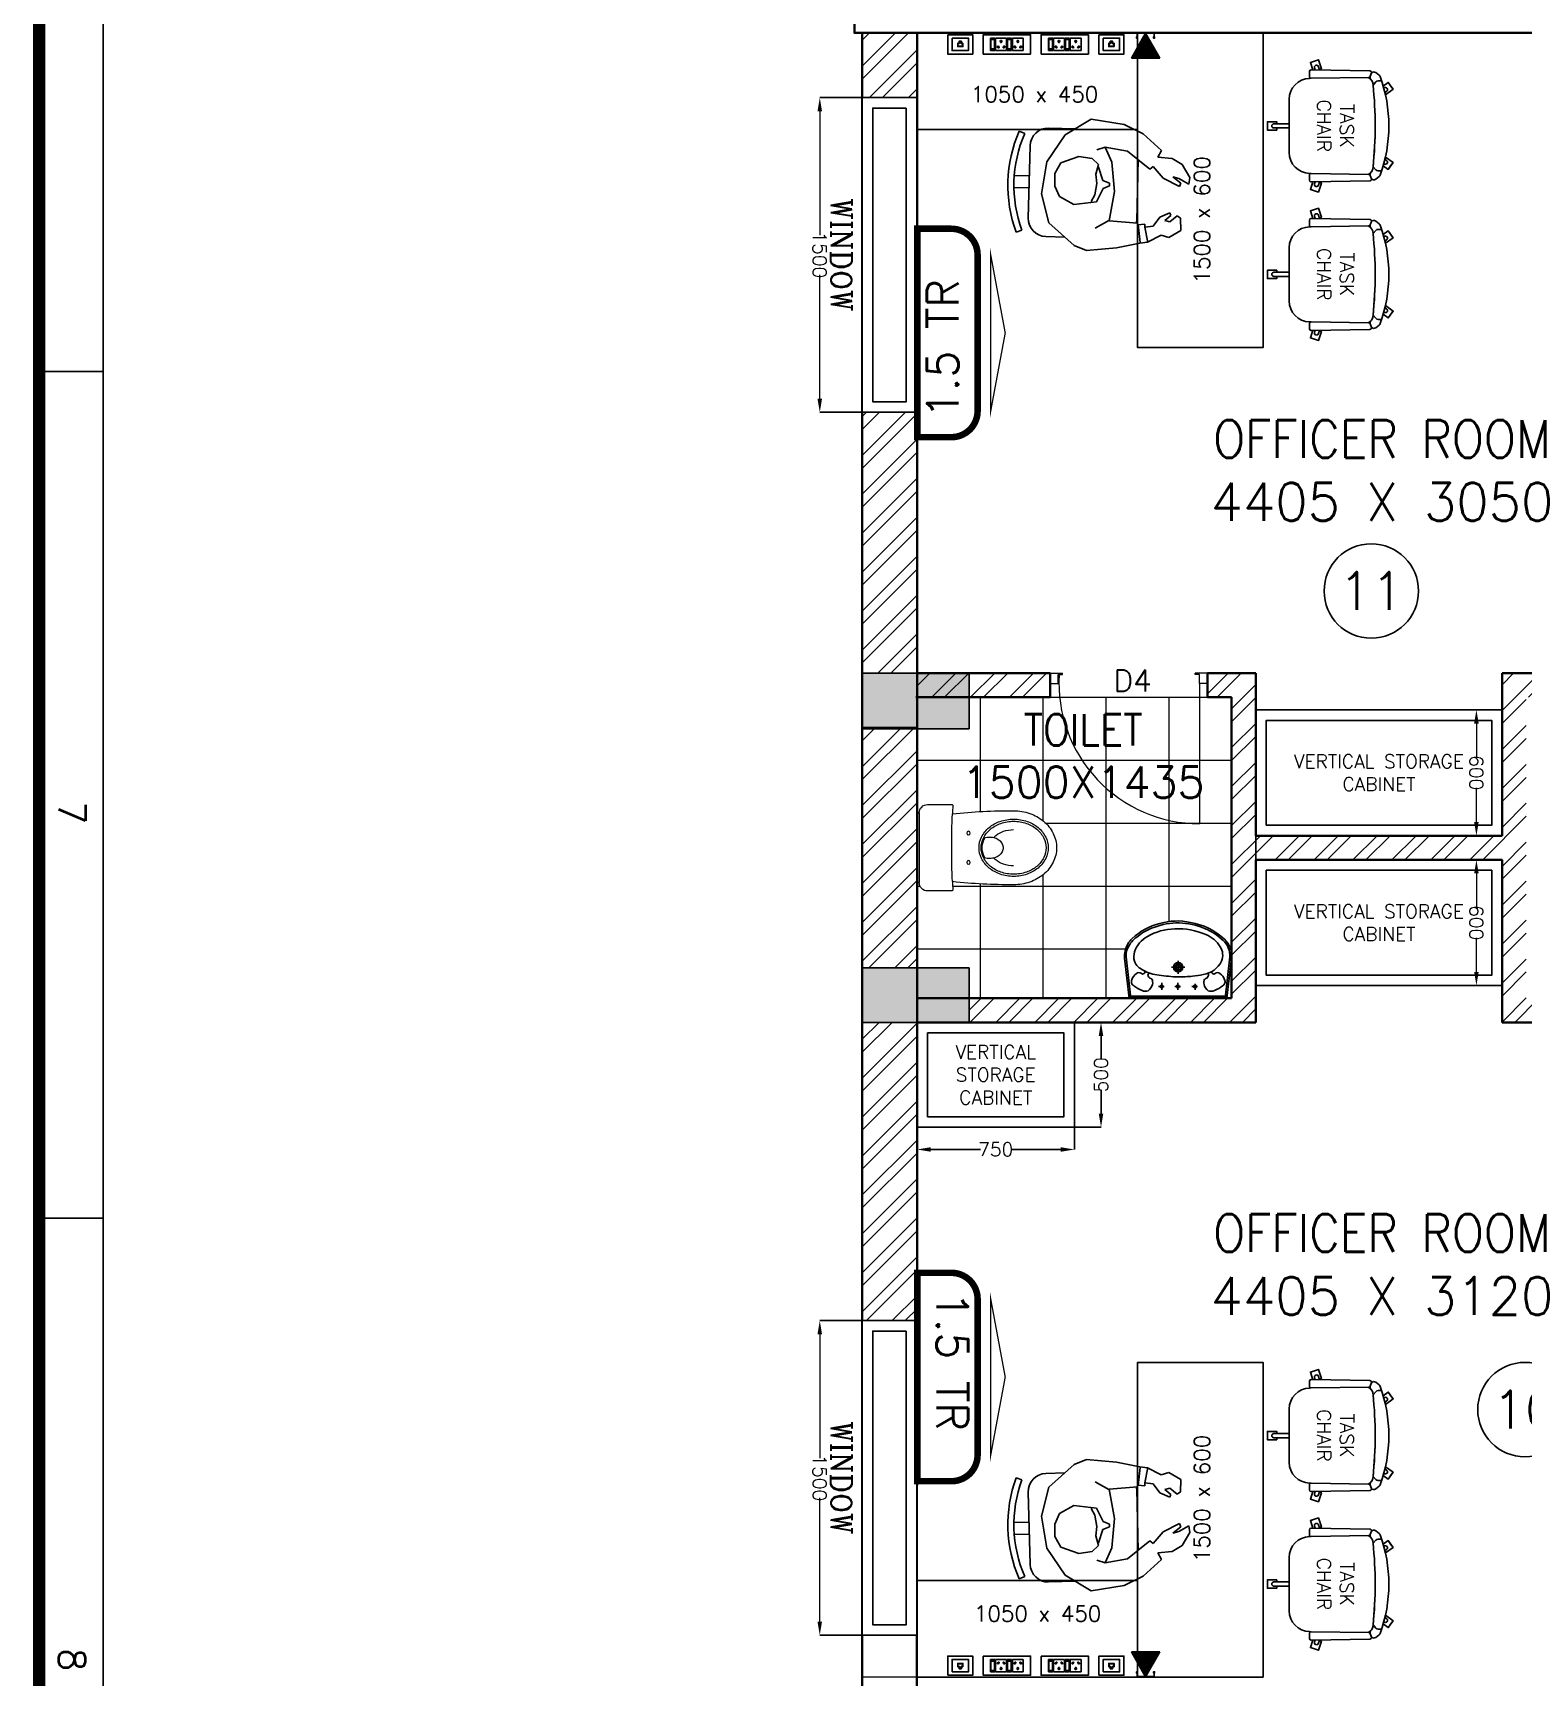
# Model space of a CAD drawing. Extents: x -52083 to 49512, y -145230 to 20224.
# Drawn here: x -50625 to -43518, y -13713 to -5873 of the extents above; entities that cross this region are included whole.
import ezdxf
from ezdxf.enums import TextEntityAlignment as Align

# ---------------------------------------------------------------- set-up
doc = ezdxf.new("R2010")
doc.units = 0
doc.header["$LTSCALE"] = 0.5
doc.header["$MEASUREMENT"] = 0
doc.header["$PDMODE"] = 32
for name, color, linetype, lineweight in [('0-1 AC UNIT', 8, 'Continuous', 25), ('1', 7, 'Continuous', 9), ('750x2100 Door', 5, 'Continuous', 5), ('COL', 1, 'Continuous', 35), ('DIM', 3, 'Continuous', 5), ('Hatch-1', 8, 'Continuous', 5), ('Sa-Block Text', 7, 'Continuous', 18), ('wall-1', 7, 'Continuous', 35)]:
    doc.layers.add(name, color=color, linetype=linetype, lineweight=lineweight)
for name, color, linetype in [('Asbuilt', 7, 'Continuous'), ('GODREJ CHAIR', 22, 'Continuous'), ('Godrej chairs', 22, 'Continuous'), ('Godrej Furniture', 21, 'Continuous'), ('PDF_Text', 5, 'Continuous'), ('SA-6MRP', 1, 'Continuous'), ('SA-6MUP', 223, 'Continuous'), ('SA-Lan', 3, 'Continuous'), ('SA-Voice', 5, 'Continuous'), ('TITLE', 7, 'Continuous'), ('Toi-Euip', 8, 'Continuous')]:
    doc.layers.add(name, color=color, linetype=linetype)
doc.styles.add('RomanS', font='romans.shx')
doc.styles.get("Standard").update_dxf_attribs({"font": 'romans.shx'})
doc.dimstyles.new('Sa-dim', dxfattribs={"dimtxt": 65, "dimasz": 65, "dimexe": 0, "dimexo": 0, "dimtad": 0, "dimdec": 0, "dimdsep": 46, "dimtxsty": 'Standard', "dimcen": 0, "dimclrd": 256, "dimclre": 7, "dimclrt": 1, "dimadec": 0, "dimazin": 0, "dimtfac": 1, "dimtdec": 0, "dimtmove": 0, "dimatfit": 3, "dimfxl": 1, "dimlwd": -1, "dimarcsym": 0})
pattern_1 = [(45, (5394.74, 2e-13), (-92.80777, 92.80777), []), (45, (5456.61, 2e-13), (-92.80777, 92.80777), [])]

# ---------------------------------------------------------------- blocks, each defined once
blk = doc.blocks.new('*U109')
at = {"color": 5}
blk.add_wipeout([(50, 400), (50, 240), (1450, 240), (1450, 400)], dxfattribs=at)
blk.add_wipeout([(0, 450), (0, 190), (1500, 190), (1500, 450)], dxfattribs=at)
for points in [[(0, 450), (0, 190), (1500, 190), (1500, 450)], [(50, 400), (50, 240), (1450, 240), (1450, 400)]]:
    blk.add_lwpolyline(points, close=True, dxfattribs=at)
blk = doc.blocks.new('*D418')
at = {"layer": 'Defpoints', "color": 0, "transparency": 16777216}
for p in [(-46871.8, -12013.3), (-46669.5, -12013.3), (-46669.5, -13513.3)]:
    blk.add_point(p, dxfattribs=at)
at = {"layer": 'DIM', "color": 7, "lineweight": -2, "transparency": 16777216}
for p, q in [((-46669.5, -12013.3), (-46871.8, -12013.3)), ((-46669.5, -13513.3), (-46871.8, -13513.3))]:
    blk.add_line(p, q, dxfattribs=at)
at = {"layer": 'DIM', "transparency": 16777216}
for p, q in [((-46871.8, -12078.3), (-46871.8, -12668.8)), ((-46871.8, -13448.3), (-46871.8, -12857.8))]:
    blk.add_line(p, q, dxfattribs=at)
for points in [[(-46882.7, -12078.3), (-46861, -12078.3), (-46871.8, -12013.3)], [(-46882.7, -13448.3), (-46861, -13448.3), (-46871.8, -13513.3)]]:
    blk.add_solid(points, dxfattribs=at)
at = {"layer": 'DIM', "color": 1, "transparency": 16777216, "insert": (-46871.8, -12763.3), "char_height": 65, "attachment_point": 5, "rotation": 270}
blk.add_mtext('1500', dxfattribs=at)
blk = doc.blocks.new('*D419')
at = {"layer": 'Defpoints', "color": 0, "transparency": 16777216}
for p in [(-46871.8, -6182), (-46669.5, -6182), (-46669.5, -7682)]:
    blk.add_point(p, dxfattribs=at)
at = {"layer": 'DIM', "color": 7, "lineweight": -2, "transparency": 16777216}
for p, q in [((-46669.5, -6182), (-46871.8, -6182)), ((-46669.5, -7682), (-46871.8, -7682))]:
    blk.add_line(p, q, dxfattribs=at)
at = {"layer": 'DIM', "transparency": 16777216}
for p, q in [((-46871.8, -6247), (-46871.8, -6837.5)), ((-46871.8, -7617), (-46871.8, -7026.5))]:
    blk.add_line(p, q, dxfattribs=at)
for points in [[(-46882.7, -6247), (-46861, -6247), (-46871.8, -6182)], [(-46882.7, -7617), (-46861, -7617), (-46871.8, -7682)]]:
    blk.add_solid(points, dxfattribs=at)
at = {"layer": 'DIM', "color": 1, "transparency": 16777216, "insert": (-46871.8, -6932), "char_height": 65, "attachment_point": 5, "rotation": 270}
blk.add_mtext('1500', dxfattribs=at)
blk = doc.blocks.new('A$C3fd4a479')
h = blk.add_hatch(color=0)
h.dxf.hatch_style = 1
h.paths.add_polyline_path([(-2605, 89.5), (-3115, 89.5), (-3115, -175.5), (-2605, -175.5)])
h = blk.add_hatch(color=0)
h.dxf.hatch_style = 1
h.paths.add_polyline_path([(1812, 89.5), (1302, 89.5), (1302, -175.5), (1812, -175.5)])
h = blk.add_hatch(color=0)
h.dxf.hatch_style = 1
h.paths.add_polyline_path([(-2605, -1315.5), (-3115, -1315.5), (-3115, -1575.5), (-2605, -1575.5)])
h = blk.add_hatch(color=0)
h.dxf.hatch_style = 1
h.paths.add_polyline_path([(1812, -1315.5), (1302, -1315.5), (1302, -1575.5), (1812, -1575.5)])
at = {"layer": 'Asbuilt', "color": 0}
for points in [[(-2605, -175.5), (-3115, -175.5), (-3115, 89.5), (-2605, 89.5)], [(1812, -175.5), (1302, -175.5), (1302, 89.5), (1812, 89.5)], [(-2605, -1315.5), (-3115, -1315.5), (-3115, -1575.5), (-2605, -1575.5)], [(1812, -1315.5), (1302, -1315.5), (1302, -1575.5), (1812, -1575.5)]]:
    blk.add_lwpolyline(points, close=True, dxfattribs=at)
blk = doc.blocks.new('CD 750x2100')
blk.add_line((42.3, 26.9), (42.3, 694.9))
blk.add_arc((40.3, 22.2), 672.7, 356.72046, 89.82506)
at = {"layer": '750x2100 Door'}
for p, q in [((4, 26.9), (42.3, 26.9)), ((4, 26.9), (4, -23)), ((42.3, 26.9), (42.3, -16.3)), ((715.7, 26.9), (715.7, -16.3)), ((754, 26.9), (715.7, 26.9)), ((754, 26.9), (754, -23)), ((754, 26.9), (754, -23)), ((4, -23), (62.4, -23)), ((42.3, -16.3), (62.4, -16.3)), ((62.4, -16.3), (62.4, -23)), ((695.6, -16.3), (695.6, -23)), ((715.7, -16.3), (695.6, -16.3)), ((754, -23), (695.6, -23))]:
    blk.add_line(p, q, dxfattribs=at)
blk = doc.blocks.new('CHMAN')
at = {"layer": 'GODREJ CHAIR', "linetype": 'ByBlock'}
for p, q in [((62, 271.2), (199.9, 288.9)), ((199.9, 288.9), (306.2, 222.2)), ((-95.8, 167.3), (-17.5, 234.5)), ((-17.5, 234.5), (62, 271.2)), ((306.2, 222.2), (378.7, 107.9)), ((-140.9, 134.8), (-81, 138.3)), ((-81, 138.3), (-95.8, 167.3)), ((45.1, 161.1), (-49.5, 88.9)), ((138.1, 174.5), (45.1, 161.1)), ((108.7, 112.9), (138.1, 174.5)), ((138.1, 174.5), (173.3, 162.5)), ((-216.3, 58), (-182.1, 110.6)), ((-182.1, 110.6), (-140.9, 134.8)), ((-62.2, 100.2), (-105.7, 51.8)), ((-49.5, 88.9), (-62.2, 100.2)), ((95.8, -7.3), (108.7, 112.9)), ((144.1, 36.6), (163.6, 90.8)), ((164.4, 102.4), (191.8, 126.9)), ((174.5, 62.6), (164.4, 102.4)), ((191.8, 126.9), (247.3, 132.9)), ((247.3, 132.9), (320.2, 105.3)), ((320.2, 105.3), (343.8, 60)), ((378.7, 107.9), (397, -25.4)), ((-211.8, 29.6), (-216.3, 58)), ((-170.7, 53.1), (-211.8, 29.6)), ((-178.3, 33.2), (-145.5, 58.8)), ((-173.3, 20.2), (-178.3, 33.2)), ((-105.7, 51.8), (-173.3, 20.2)), ((-145.5, 58.8), (-170.7, 53.1)), ((115.9, 15.7), (117.4, 26.5)), ((142.7, 3.4), (115.9, 15.7)), ((117.4, 26.5), (144.1, 36.6)), ((168.4, -52.4), (142.7, 3.4)), ((169.4, 23.6), (174.5, 62.6)), ((175.9, -23.3), (169.4, 23.6)), ((343.8, 8.7), (322.1, -34.6)), ((343.8, 60), (343.8, 8.7)), ((113.8, -130.6), (95.8, -7.3)), ((263, -66.2), (168.4, -52.4)), ((191.1, -52.2), (175.9, -23.3)), ((322.1, -34.6), (263, -66.2)), ((397, -25.4), (363.5, -144.3)), ((-184.1, -162.3), (-181.7, -111.2)), ((-181.7, -111.2), (-167.6, -101.9)), ((-167.6, -101.9), (-137.5, -127.4)), ((-141.3, -102), (-135.8, -90.6)), ((-116.4, -122.6), (-141.3, -102)), ((-137.5, -127.4), (-116.4, -122.6)), ((-135.8, -90.6), (-95.1, -109.6)), ((-95.1, -109.6), (-68.2, -147.9)), ((-3.9, -137.3), (113.8, -130.6)), ((115.3, -128.3), (171.8, -161.6)), ((-134.6, -193.5), (-184.1, -162.3)), ((-102.3, -184.1), (-134.6, -193.5)), ((-47, -213.9), (-102.3, -184.1)), ((-68.2, -147.9), (-34.8, -152.5)), ((-34.8, -152.5), (-48.5, -216.3)), ((-34.8, -152.5), (-33.6, -140)), ((-33.6, -140), (-4.5, -143.5)), ((-6.9, -142), (-16, -216.9)), ((-4.5, -143.5), (-3.9, -137.3)), ((363.5, -144.3), (257, -235.4)), ((-15.6, -218.8), (-47, -213.9)), ((80.5, -241.4), (-15.6, -218.8)), ((205, -255.4), (80.5, -241.4)), ((257, -235.4), (205, -255.4))]:
    blk.add_line(p, q, dxfattribs=at)
at = {"layer": 'GODREJ CHAIR'}
for p, q in [((264.6, 248.3), (375, 248.3)), ((496.5, 232.8), (473.3, 223.4)), ((450, 173.3), (450, -126.7)), ((0, -126.7), (0, 126.7)), ((512.9, 48.1), (450, 48.1)), ((512.9, -1.9), (450, -1.9)), ((375, -201.7), (296.5, -201.7)), ((498.5, -187), (475.3, -177.6))]:
    blk.add_line(p, q, dxfattribs=at)
at = {"layer": 'GODREJ CHAIR', "extrusion": (0, 0, -1)}
for centre, major_axis, start_param, end_param in [((375, 173.3), (-53, 53), 0.785398, 2.356194), ((-26.7, 20.4), (381.6, 381.6), 0.399692, 1.160927), ((-26.7, 20.4), (-399.3, 399.3), 1.970488, 2.732174), ((75, -126.7), (-53, 53), 5.359292, 5.497787), ((375, -126.7), (53, 53), 0.785398, 2.356194)]:
    blk.add_ellipse(centre, major_axis=major_axis, ratio=1, start_param=start_param, end_param=end_param, dxfattribs=at)
blk = doc.blocks.new('sitting chair')
at = {"layer": 'Godrej chairs', "color": 7, "ltscale": 10}
for p, q in [((-214.6, 220.3), (-214.6, 220.3)), ((-282.4, -81.2), (-266.1, -76)), ((282.4, -81.2), (266.1, -76)), ((-276.2, -100.3), (-266.5, -97.1)), ((276.2, -100.3), (266.5, -97.1)), ((-10, -293.7), (-10, -221.3)), ((10, -293.7), (10, -221.3))]:
    blk.add_line(p, q, dxfattribs=at)
for points in [[(221.5, 169, 0.261227), (235.8, 165.9, 0.000719), (251.5, 171, 0.414214), (254.3, 192), (241.7, 208.3, 0.143437), (234.9, 213.3, 0.174712), (-234.9, 213.3, 0.143437), (-241.7, 208.3), (-254.3, 192, 0.414214), (-251.5, 171, 0.000719), (-235.8, 165.9, 0.261227), (-221.5, 169, -0.182992), (-195, 179.1), (-209.5, 191.6, -0.217315), (-214.6, 202.9), (-214.6, 220.3)], [(-174.5, 274.2, 0.030798), (-206.8, 250.7)], [(-179.9, 230.6), (-180.7, 231.7, -1), (-164.5, 243.5), (-159, 235.9)], [(179.9, 230.6), (180.7, 231.7, 1), (164.5, 243.5), (159, 235.9)], [(206.8, 250.7, 0.030798), (174.5, 274.2)], [(-231.1, 156.3, -0.28884), (-195, 179.1, -0.051282), (195, 179.1, -0.28884), (231.1, 156.3)], [(196.9, 179, 0.051149), (-195, 179.1)], [(214.6, 220.3), (214.6, 220.3), (214.6, 202.9, -0.217315), (209.5, 191.6), (195, 179.1, -0.161268), (218.9, 171.1), (218.9, 171.1)], [(227, -116.4), (226.8, -124.1, -0.405093), (126.8, -220.9), (-126.8, -220.9, -0.405093), (-226.8, -124.1), (-227, -116.4)]]:
    blk.add_lwpolyline(points, format="xyb", dxfattribs=at)
for points in [[(-190.2, 227.7), (-207.2, 251.2), (-174.8, 274.7), (-148.4, 238.3)], [(148.4, 238.3), (174.8, 274.7), (207.2, 251.2), (190.2, 227.7)], [(164.5, 243.5), (164.5, 243.5)], [(-241.7, 208.3), (-241.7, 208.3)], [(-234.9, 213.3), (-234.9, 213.3)], [(-218.9, 171.1), (-218.9, 171.1)], [(-218.9, 171.1), (-218.9, 171.1)], [(-195, 179.1), (-195, 179.1)], [(180.7, 231.7), (180.7, 231.7)], [(195, 179.1), (195, 179.1)], [(214.6, 220.3), (214.6, 220.3)], [(214.6, 220.3), (214.6, 220.3)], [(214.6, 220.3), (214.6, 220.3)], [(218.9, 171.1), (218.9, 171.1)], [(218.9, 171.1), (218.9, 171.1)], [(218.9, 171.1), (218.9, 171.1)], [(241.7, 208.3), (241.7, 208.3)], [(-266.6, -107.7), (-302.9, -119.5), (-315.3, -81.4), (-272.5, -67.5), (-269.4, -77)], [(269.4, -77), (272.5, -67.5), (315.3, -81.4), (302.9, -119.5), (266.6, -107.7)], [(10, -280), (20, -280), (20, -325), (-20, -325), (-20, -280), (-10, -280)]]:
    blk.add_lwpolyline(points, dxfattribs=at)
for points in [[(-259.3, -124.1), (-234.5, -124.1, 0.423389), (-227, -116.3), (-231.1, 159.2, 0.318217), (-236.4, 166.1), (-252.5, 171.2, 0.507849), (-262.2, 164), (-266.8, -116.6, 0.413746)], [(259.3, -124.1), (234.5, -124.1, -0.423389), (227, -116.3), (231.1, 159.2, -0.318217), (236.4, 166.1), (252.5, 171.2, -0.507849), (262.2, 164), (266.8, -116.6, -0.413746)]]:
    blk.add_lwpolyline(points, format="xyb", close=True, dxfattribs=at)
for centre, radius, start, end in [((0, 0), 325, 194.47188, 201.52812), ((-279.3, -90.7), 10, 108, 288), ((279.3, -90.7), 10, 252, 72), ((0, 0), 325, 338.47188, 345.52812), ((0, -293.7), 10, 180, 0), ((0, 0), 325, 266.47188, 273.52812)]:
    blk.add_arc(centre, radius, start, end, dxfattribs=at)
at = {"layer": 'PDF_Text', "insert": (0, 0), "char_height": 65, "width": 310.353, "attachment_point": 5}
blk.add_mtext('{\\C1;TASK CHAIR}', dxfattribs=at)
blk = doc.blocks.new('*U587')
at = {"ltscale": 30}
h = blk.add_hatch(dxfattribs=at)
h.set_pattern_fill('ANSI31', color=256, scale=1.368807, angle=0.10709, style=0)
h.set_pattern_definition([(45.107, (-67.5, -58.507), (-3.0788, 3.06731), [])])
h.paths.add_polyline_path([(-67.5, -58.5), (-0.2, 60.6), (67.5, -58.5)])
for p, q in [((-67.5, -58.5), (-0.2, 60.6)), ((-0.2, 60.6), (67.5, -58.5)), ((67.5, -58.5), (-67.5, -58.5))]:
    blk.add_line(p, q, dxfattribs=at)
at = {"linetype": 'Continuous', "ltscale": 12}
blk.add_line((-40.8, 60.1), (40.4, 60.1), dxfattribs=at)
at = {"ltscale": 12}
for p, q in [((-40.8, 60.1), (-40.8, 42.1)), ((40.4, 60.1), (40.4, 42.1))]:
    blk.add_line(p, q, dxfattribs=at)
at = {"ltscale": 30, "const_width": 6.84}
for points in [[(-44.2, 39.6, 1), (-37.4, 39.6, 1)], [(36.9, 39.6, 1), (43.8, 39.6, 1)]]:
    blk.add_lwpolyline(points, format="xyb", close=True, dxfattribs=at)
blk = doc.blocks.new('*U590')
at = {"layer": '0-1 AC UNIT', "color": 3, "const_width": 31.2}
blk.add_lwpolyline([(-272.5, -287.5), (471.2, -287.5, 0.414214), (596.2, -162.5), (596.2, 0), (-397.5, 0), (-397.5, -162.5, 0.414214)], format="xyb", close=True, dxfattribs=at)
at = {"layer": '0-1 AC UNIT', "color": 3, "const_width": 6.25}
blk.add_lwpolyline([(471.2, -350), (99.4, -419.2), (-272.5, -350), (471.2, -350)], dxfattribs=at)
blk = doc.blocks.new('*U592')
at = {"ltscale": 300}
for p, q in [((-78.1, 29.8), (-78.1, -29.8)), ((-78.1, 29.8), (-78.1, -29.8)), ((-57.3, 29.8), (-78.1, 29.8)), ((-78.1, 29.8), (-57.3, 29.8)), ((-76.3, 23.3), (-76.3, -23.3)), ((-59.1, 23.3), (-76.3, 23.3)), ((-59.1, -23.3), (-59.1, 23.3)), ((-57.3, -29.8), (-57.3, 29.8)), ((-53.9, 29.8), (-1.7, 29.8)), ((-53.9, -29.8), (-53.9, 29.8)), ((-1.7, 29.8), (-1.7, -29.8)), ((1.7, 29.8), (1.7, -29.8)), ((1.7, 29.8), (1.7, -29.8)), ((22.5, 29.8), (1.7, 29.8)), ((1.7, 29.8), (22.5, 29.8)), ((3.5, 23.3), (3.5, -23.3)), ((20.7, 23.3), (3.5, 23.3)), ((20.7, -23.3), (20.7, 23.3)), ((22.5, -29.8), (22.5, 29.8)), ((25.9, -29.8), (25.9, 29.8)), ((25.9, 29.8), (78.1, 29.8)), ((78.1, 29.8), (78.1, -29.8)), ((-78.1, -29.8), (-57.3, -29.8)), ((-76.3, -21.2), (-59.1, -21.2)), ((-76.3, -23.3), (-59.1, -23.3)), ((-1.7, -29.8), (-53.9, -29.8)), ((1.7, -29.8), (22.5, -29.8)), ((3.5, -21.2), (20.7, -21.2)), ((3.5, -23.3), (20.7, -23.3)), ((78.1, -29.8), (25.9, -29.8))]:
    blk.add_line(p, q, dxfattribs=at)
blk.add_lwpolyline([(-113, -46), (113, -46), (113, 46), (-113, 46)], close=True, dxfattribs=at)
for centre, radius, start, end in [((-27.8, 14.7), 4.06, 307.15837, 232.84163), ((-27.8, 10.6), 2.59, 161.40312, 18.59688), ((52, 14.7), 4.06, 307.15837, 232.84163), ((52, 10.6), 2.59, 161.40312, 18.59688), ((-42.7, -11.6), 3.5, 5.26891, 272.51003), ((-39.9, -14), 2.82, 202.68381, 75.09514), ((-15.7, -14), 2.82, 104.90486, 337.31619), ((-12.9, -11.6), 3.5, 267.48997, 174.73109), ((37.1, -11.6), 3.5, 5.26891, 272.51003), ((39.9, -14), 2.82, 202.68381, 75.09514), ((64.1, -14), 2.82, 104.90486, 337.31619), ((66.9, -11.6), 3.5, 267.48997, 174.73109)]:
    blk.add_arc(centre, radius, start, end, dxfattribs=at)
at = {"layer": 'Sa-Block Text', "flags": 1}
for tag, p in [('PROJECTNAME', (102.4, 776)), ('FLOOR', (102.4, 686.5)), ('LABNAME', (102.4, 577)), ('ITEMNO:', (102.4, 479.7))]:
    blk.add_attdef(tag, text='', height=65, dxfattribs=at).set_placement(p, align=Align.MIDDLE_CENTER)
at = {"layer": 'Sa-Block Text'}
blk.add_attdef('CATALOGUE', text='', height=65, dxfattribs=at).set_placement((102.4, 360.5), align=Align.MIDDLE_CENTER)
blk = doc.blocks.new('*U593')
for p, q in [((-78.1, 29.8), (-78.1, -29.8)), ((-78.1, 29.8), (-78.1, -29.8)), ((-57.3, 29.8), (-78.1, 29.8)), ((-78.1, 29.8), (-57.3, 29.8)), ((-76.3, 23.3), (-76.3, -23.3)), ((-59.1, 23.3), (-76.3, 23.3)), ((-59.1, -23.3), (-59.1, 23.3)), ((-57.3, -29.8), (-57.3, 29.8)), ((-53.9, 29.8), (-1.7, 29.8)), ((-53.9, -29.8), (-53.9, 29.8)), ((-1.7, 29.8), (-1.7, -29.8)), ((1.7, 29.8), (1.7, -29.8)), ((1.7, 29.8), (1.7, -29.8)), ((22.5, 29.8), (1.7, 29.8)), ((1.7, 29.8), (22.5, 29.8)), ((3.5, 23.3), (3.5, -23.3)), ((20.7, 23.3), (3.5, 23.3)), ((20.7, -23.3), (20.7, 23.3)), ((22.5, -29.8), (22.5, 29.8)), ((25.9, -29.8), (25.9, 29.8)), ((25.9, 29.8), (78.1, 29.8)), ((78.1, 29.8), (78.1, -29.8)), ((-78.1, -29.8), (-57.3, -29.8)), ((-76.3, -21.2), (-59.1, -21.2)), ((-76.3, -23.3), (-59.1, -23.3)), ((-1.7, -29.8), (-53.9, -29.8)), ((1.7, -29.8), (22.5, -29.8)), ((3.5, -21.2), (20.7, -21.2)), ((3.5, -23.3), (20.7, -23.3)), ((78.1, -29.8), (25.9, -29.8))]:
    blk.add_line(p, q)
blk.add_lwpolyline([(-113, -46), (113, -46), (113, 46), (-113, 46)], close=True)
for centre, radius, start, end in [((-27.8, 14.7), 4.06, 307.15837, 232.84163), ((-27.8, 10.6), 2.59, 161.40312, 18.59688), ((52, 14.7), 4.06, 307.15837, 232.84163), ((52, 10.6), 2.59, 161.40312, 18.59688), ((-42.7, -11.6), 3.5, 5.26891, 272.51003), ((-39.9, -14), 2.82, 202.68381, 75.09514), ((-15.7, -14), 2.82, 104.90486, 337.31619), ((-12.9, -11.6), 3.5, 267.48997, 174.73109), ((37.1, -11.6), 3.5, 5.26891, 272.51003), ((39.9, -14), 2.82, 202.68381, 75.09514), ((64.1, -14), 2.82, 104.90486, 337.31619), ((66.9, -11.6), 3.5, 267.48997, 174.73109)]:
    blk.add_arc(centre, radius, start, end)
at = {"layer": 'Sa-Block Text', "flags": 1}
for tag, p in [('PROJECTNAME', (14.8, 619.1)), ('FLOOR', (14.8, 529.6)), ('LABNAME', (14.8, 420.1)), ('ITEMNO:', (14.8, 322.8))]:
    blk.add_attdef(tag, text='', height=65, dxfattribs=at).set_placement(p, align=Align.MIDDLE_CENTER)
at = {"layer": 'Sa-Block Text'}
blk.add_attdef('CATALOGUE', text='', height=65, dxfattribs=at).set_placement((14.8, 173.9), align=Align.MIDDLE_CENTER)
blk = doc.blocks.new('*U594')
for points in [[(-59.4, 46), (59.4, 46), (59.4, -46), (-59.4, -46)], [(-39.1, 29.8), (39.1, 29.8), (39.1, -29.8), (-39.1, -29.8)], [(12.4, 5.6), (5.4, 5.6), (5.4, 14.6), (-5.4, 14.6), (-5.4, 5.6), (-12.4, 5.6), (-12.4, -10.5), (12.4, -10.5)], [(11.1, 4.3), (4.1, 4.3), (4.1, 13.4), (-4.1, 13.4), (-4.1, 4.3), (-11.1, 4.3), (-11.1, -9.2), (11.1, -9.2)]]:
    blk.add_lwpolyline(points, close=True)
at = {"layer": 'Sa-Block Text', "flags": 1}
for tag, p in [('PROJECTNAME', (15.2, 670.6)), ('FLOOR', (15.2, 581.1)), ('LABNAME', (15.2, 471.6)), ('ITEMNO:', (15.2, 374.3))]:
    blk.add_attdef(tag, text='', height=65, dxfattribs=at).set_placement(p, align=Align.MIDDLE_CENTER)
at = {"layer": 'Sa-Block Text'}
blk.add_attdef('CATALOGUE', text='', height=65, dxfattribs=at).set_placement((15.2, 223), align=Align.MIDDLE_CENTER)
blk = doc.blocks.new('*U591')
at = {"color": 30}
for points in [[(-500, -750), (0, -750), (0, 0), (-500, 0)], [(-450, -700), (-50, -700), (-50, -50), (-450, -50)]]:
    blk.add_lwpolyline(points, close=True, dxfattribs=at)
blk = doc.blocks.new('*D596')
at = {"layer": 'Defpoints', "color": 0, "transparency": 16777216}
for p in [(-46407.6, -11091.3), (-45657.6, -11091.3), (-45657.6, -11197.4)]:
    blk.add_point(p, dxfattribs=at)
at = {"layer": 'SA-6MRP', "color": 7, "lineweight": -2, "transparency": 16777216}
for p, q in [((-46407.6, -11091.3), (-46407.6, -11197.4)), ((-45657.6, -11091.3), (-45657.6, -11197.4))]:
    blk.add_line(p, q, dxfattribs=at)
at = {"layer": 'SA-6MRP', "transparency": 16777216}
for p, q in [((-46342.6, -11197.4), (-46104.7, -11197.4)), ((-45722.6, -11197.4), (-45960.6, -11197.4))]:
    blk.add_line(p, q, dxfattribs=at)
for points in [[(-46342.6, -11186.6), (-46342.6, -11208.2), (-46407.6, -11197.4)], [(-45722.6, -11186.6), (-45722.6, -11208.2), (-45657.6, -11197.4)]]:
    blk.add_solid(points, dxfattribs=at)
at = {"layer": 'SA-6MRP', "color": 1, "transparency": 16777216, "insert": (-46032.6, -11197.4), "char_height": 65, "attachment_point": 5}
blk.add_mtext('750', dxfattribs=at)
blk = doc.blocks.new('A$C054a1436')
at = {"color": 1}
blk.add_circle((225, 225), 225, dxfattribs=at)
blk.add_attdef('T1', text='', height=180).set_placement((225, 225), align=Align.MIDDLE_CENTER)
blk = doc.blocks.new('A$C66962185')
at = {"layer": 'TITLE'}
for p, q in [((203723, -139882), (1210, -139882)), ((102467, -141178), (102467, -139882)), ((119559, -141178), (119559, -139882))]:
    blk.add_line(p, q, dxfattribs=at)
at = {"layer": 'TITLE', "const_width": 250}
blk.add_lwpolyline([(205020, 0), (205020, -141178), (0, -141178), (0, 0)], close=True, dxfattribs=at)
at = {"layer": 'TITLE', "style": 'RomanS'}
for s, p in [('7', (111377, -140511)), ('8', (128470, -140511))]:
    blk.add_text(s, height=537, dxfattribs=at).set_placement(p, align=Align.MIDDLE)
blk = doc.blocks.new('*D758')
at = {"layer": 'Defpoints', "color": 0, "transparency": 16777216}
for p in [(-45657.6, -10591.3), (-45657.6, -11091.3), (-45530.6, -11091.3)]:
    blk.add_point(p, dxfattribs=at)
at = {"layer": 'SA-6MRP', "color": 7, "lineweight": -2, "transparency": 16777216}
for p, q in [((-45657.6, -10591.3), (-45530.6, -10591.3)), ((-45657.6, -11091.3), (-45530.6, -11091.3))]:
    blk.add_line(p, q, dxfattribs=at)
at = {"layer": 'SA-6MRP', "transparency": 16777216}
for p, q in [((-45530.6, -10656.3), (-45530.6, -10769)), ((-45530.6, -11026.3), (-45530.6, -10913.6))]:
    blk.add_line(p, q, dxfattribs=at)
for points in [[(-45541.4, -10656.3), (-45519.7, -10656.3), (-45530.6, -10591.3)], [(-45541.4, -11026.3), (-45519.7, -11026.3), (-45530.6, -11091.3)]]:
    blk.add_solid(points, dxfattribs=at)
at = {"layer": 'SA-6MRP', "color": 1, "transparency": 16777216, "insert": (-45530.6, -10841.3), "char_height": 65, "attachment_point": 5, "rotation": 90}
blk.add_mtext('500', dxfattribs=at)
blk = doc.blocks.new('A$C029a48cf')
blk.add_line((-10, 166), (-10, -166))
for points in [[(-168.1, 161.4, 0.029046), (-460, 176.5, 0.08272), (-537.4, 163.6, 0.090502), (-602.2, 127.3, 0.104235), (-648.7, 68.8, 0.116575), (-665, 0, 0.116575), (-648.7, -68.8, 0.104235), (-602.2, -127.3, 0.090502), (-537.4, -163.6, 0.08272), (-460, -176.5, 0.029046), (-168.1, -161.4, -0.00263), (-170, -201, 0.414214), (-165, -206), (-50, -206, 0.414214), (-10, -166), (-5, -166, 0.414214), (0, -161), (0, 161, 0.414214), (-5, 166), (-10, 166, 0.414214), (-50, 206), (-165, 206, 0.414214), (-170, 201, -0.00263)], [(-625, 0, 0.116575), (-613, -50.9, 0.104235), (-576.7, -96.5, 0.090502), (-524.5, -125.8, 0.08272), (-460, -136.5, 0.08272), (-395.5, -125.8, 0.090502), (-343.3, -96.5, 0.104235), (-307, -50.9, 0.116575), (-295, 0, 0.116575), (-307, 50.9, 0.104235), (-343.3, 96.5, 0.090502), (-395.5, 125.8, 0.08272), (-460, 136.5, 0.08272), (-524.5, 125.8, 0.090502), (-576.7, 96.5, 0.104235), (-613, 50.9, 0.116575)], [(-615, 0, 0.116575), (-604, -46.4, 0.104235), (-570.3, -88.8, 0.090502), (-521.2, -116.3, 0.08272), (-460, -126.5, 0.08272), (-398.8, -116.3, 0.090502), (-349.7, -88.8, 0.104235), (-316, -46.4, 0.116575), (-305, 0, 0.116575), (-316, 46.4, 0.104235), (-349.7, 88.8, 0.090502), (-398.8, 116.3, 0.08272), (-460, 126.5, 0.08272), (-521.2, 116.3, 0.090502), (-570.3, 88.8, 0.104235), (-604, 46.4, 0.116575)]]:
    blk.add_lwpolyline(points, format="xyb", close=True)
for points in [[(-365.7, 48.9, 0.036112), (-375.2, 58, 0.090502), (-411.7, 78.5, 0.08272), (-460, 86.5, 0.08272)], [(-322.3, 47.8, 0.074737), (-345.9, 51.3, 0.080041), (-371.1, 47.3, 0.088843), (-391.4, 36.3, 0.10499), (-405.6, 19, 0.120185), (-410.2, 0, 0.120185)], [(-410.2, 0, 0.120185), (-405.6, -19, 0.10499), (-391.4, -36.3, 0.088843), (-371.1, -47.3, 0.080041), (-345.9, -51.3, 0.074737), (-322.3, -47.8, 0.088843)], [(-322.3, -47.8, 0.008108), (-320.4, -44.2, 0.116575), (-310, 0, 0.116575), (-320.4, 44.2, 0.008108), (-322.3, 47.8, 0.090502)], [(-460, -86.5, 0.08272), (-411.7, -78.5, 0.090502), (-375.2, -58, 0.036112), (-365.7, -48.9, 0.116575)]]:
    blk.add_lwpolyline(points, format="xyb")
for centre in [(-245, 70), (-245, -70)]:
    blk.add_circle(centre, 8.58)
blk.add_arc((-3929.6, 0), 3764.9, 357.54236, 2.45764)
blk = doc.blocks.new('A$C5FEC0201')
at = {"layer": 'Toi-Euip'}
for p, q in [((0, 473.4), (184.7, 494.1)), ((0, 465.4), (191.4, 486.9)), ((0, 473.4), (0, 20.9)), ((9.6, 458.3), (9.6, 40.4)), ((71.9, 322.5), (39.4, 322.5)), ((54.4, 310.5), (54.4, 336.7)), ((71.9, 247.8), (39.4, 247.8)), ((54.4, 235.7), (54.4, 261.9)), ((173.4, 246.3), (112, 246.3)), ((143.3, 276.5), (143.3, 216.2)), ((66.7, 168.5), (39.4, 168.5)), ((54.4, 156.4), (54.4, 182.7)), ((0, 28.9), (191.4, 7.5)), ((0, 20.9), (184.7, 0.2))]:
    blk.add_line(p, q, dxfattribs=at)
for centre, radius in [((54.4, 322.5), 6.43), ((54.4, 247.8), 6.43), ((143.3, 246.3), 21.6), ((143.3, 246.3), 15.5), ((143.3, 246.3), 10.9), ((54.4, 168.5), 6.43)]:
    blk.add_circle(centre, radius, dxfattribs=at)
for centre, radius, start, end in [((-14.6, 453.5), 24.7, 11.14513, 53.7785), ((76, 441.8), 20.7, 62.49081, 153.19095), ((67.6, 406.2), 56.9, 34.96691, 71.64959), ((194.8, 411.5), 83.2, 73.23918, 96.99591), ((198.4, 409.1), 78.1, 56.79114, 95.14021), ((197.4, 387.4), 106, 42.34, 78.55208), ((181.9, 366.5), 123.1, 31.84149, 61.21457), ((66.3, 262.6), 287, 13.68007, 43.11994), ((66.2, 397.4), 34, 151.91921, 201.35614), ((74.8, 413.3), 49.2, 215.0585, 257.19296), ((155, 371.1), 126.1, 140.59825, 160.41359), ((114.3, 360.7), 26.8, 118.27151, 163.61398), ((106.8, 377.5), 8.55, 353.15264, 127.30389), ((273.3, 323.1), 166.8, 149.59023, 175.97193), ((120.5, 410.1), 8.6, 136.04031, 216.10739), ((121.5, 408.7), 8.72, 204.51045, 300.32874), ((100.5, 427.5), 17.9, 320.46419, 39.5358), ((202.8, 375.4), 80.1, 113.69295, 156.38132), ((191.3, 356.4), 94.7, 75.58544, 102.65463), ((173.3, 329.2), 126, 27.7975, 70.69461), ((72.7, 260.2), 247.5, 0.51874, 31.0564), ((134.7, 300.9), 200.3, 16.98939, 40.68541), ((72.7, 395.9), 31.9, 253.96544, 299.92088), ((898.2, 212.6), 800.7, 171.22276, 177.52001), ((45.2, 246.8), 302.7, 336.19508, 21.84971), ((82.7, 251), 274.2, 347.13905, 16.85156), ((830.4, 250.4), 732.1, 180.24313, 185.54823), ((23.3, 242.5), 297.5, 335.41071, 3.84539), ((397.3, 201.4), 296.4, 184.2321, 193.82674), ((59.7, 235.8), 293.9, 316.38455, 351.02297), ((66.2, 94.9), 34, 158.64386, 208.08079), ((74.8, 79), 49.2, 102.80704, 144.9415), ((155, 121.1), 126.1, 199.58641, 219.40175), ((72.7, 96.3), 31.9, 60.07912, 106.03456), ((114.3, 131.5), 26.8, 196.38602, 241.72849), ((106.5, 113.4), 7.39, 228.29837, 348.68026), ((218.2, 145.9), 109.8, 188.02022, 245.02213), ((120.5, 82.1), 8.6, 143.89261, 223.95969), ((120.7, 84.3), 7.73, 75.15228, 157.93068), ((100.5, 64.8), 17.9, 320.4642, 39.53581), ((164.1, 170.3), 139.7, 301.86033, 338.31323), ((67.5, 229.2), 275.4, 316.21733, 337.66735), ((-16.1, 41), 25.7, 308.74871, 358.57964), ((76, 50.4), 20.7, 206.80905, 297.50919), ((67.6, 86), 56.9, 288.35041, 325.03309), ((199.8, 111.6), 70.9, 246.77794, 302.40806), ((197.9, 98.8), 99.5, 262.39424, 318.61688), ((196, 101.8), 94.4, 267.2238, 318.08952)]:
    blk.add_arc(centre, radius, start, end, dxfattribs=at)
blk = doc.blocks.new('*D818')
at = {"layer": 'Defpoints', "color": 0, "transparency": 16777216}
for p in [(-43740.3, -9816.3), (-43617.5, -9816.3), (-43617.5, -10416.3)]:
    blk.add_point(p, dxfattribs=at)
at = {"layer": 'DIM', "color": 7, "lineweight": -2, "transparency": 16777216}
for p, q in [((-43617.5, -9816.3), (-43740.3, -9816.3)), ((-43617.5, -10416.3), (-43740.3, -10416.3))]:
    blk.add_line(p, q, dxfattribs=at)
at = {"layer": 'DIM', "transparency": 16777216}
for p, q in [((-43740.3, -9881.3), (-43740.3, -10043.8)), ((-43740.3, -10351.3), (-43740.3, -10188.8))]:
    blk.add_line(p, q, dxfattribs=at)
for points in [[(-43751.1, -9881.3), (-43729.5, -9881.3), (-43740.3, -9816.3)], [(-43751.1, -10351.3), (-43729.5, -10351.3), (-43740.3, -10416.3)]]:
    blk.add_solid(points, dxfattribs=at)
at = {"layer": 'DIM', "color": 1, "transparency": 16777216, "insert": (-43740.3, -10116.3), "char_height": 65, "attachment_point": 5, "rotation": 270}
blk.add_mtext('600', dxfattribs=at)
blk = doc.blocks.new('*D819')
at = {"layer": 'Defpoints', "color": 0, "transparency": 16777216}
for p in [(-43740.3, -9101.3), (-43617.5, -9101.3), (-43617.5, -9701.3)]:
    blk.add_point(p, dxfattribs=at)
at = {"layer": 'DIM', "color": 7, "lineweight": -2, "transparency": 16777216}
for p, q in [((-43617.5, -9101.3), (-43740.3, -9101.3)), ((-43617.5, -9701.3), (-43740.3, -9701.3))]:
    blk.add_line(p, q, dxfattribs=at)
at = {"layer": 'DIM', "transparency": 16777216}
for p, q in [((-43740.3, -9166.3), (-43740.3, -9328.8)), ((-43740.3, -9636.3), (-43740.3, -9473.8))]:
    blk.add_line(p, q, dxfattribs=at)
for points in [[(-43751.1, -9166.3), (-43729.5, -9166.3), (-43740.3, -9101.3)], [(-43751.1, -9636.3), (-43729.5, -9636.3), (-43740.3, -9701.3)]]:
    blk.add_solid(points, dxfattribs=at)
at = {"layer": 'DIM', "color": 1, "transparency": 16777216, "insert": (-43740.3, -9401.3), "char_height": 65, "attachment_point": 5, "rotation": 270}
blk.add_mtext('600', dxfattribs=at)

msp = doc.modelspace()

# ---------------------------------------------------------------- hatches: boundary and pattern name
at = {"layer": 'Hatch-1'}
h = msp.add_hatch(dxfattribs=at)
h.set_pattern_fill('ANSI32,_O', color=256, scale=350)
h.set_pattern_definition(pattern_1)
h.paths.add_polyline_path([(-46407.3, -8926.3), (-45772.6, -8926.3), (-45772.6, -9041.3), (-46407.3, -9041.3)])
h = msp.add_hatch(dxfattribs=at)
h.set_pattern_fill('ANSI32,_O', color=256, scale=350)
h.set_pattern_definition(pattern_1)
h.paths.add_polyline_path([(-44792.6, -9816.3), (-43617.5, -9816.3), (-43617.5, -10591.3), (-43387.5, -10591.3), (-43387.5, -10541.4), (-43387.5, -10476.3), (-43502.5, -10476.3), (-43502.5, -9041.3), (-42252, -9041.3), (-42252, -8926.3), (-43617.5, -8926.3), (-43617.5, -9701.3), (-44792.6, -9701.3), (-44792.6, -8926.3), (-45022.6, -8926.3), (-45022.6, -8976.2), (-45022.6, -9041.3), (-44907.6, -9041.3), (-44907.6, -10476.3), (-46159, -10476.3), (-46159, -10591.3), (-45657.6, -10591.3), (-44792.6, -10591.3)])
h = msp.add_hatch(dxfattribs=at)
h.set_pattern_fill('ANSI32,_O', color=256, scale=350)
h.set_pattern_definition(pattern_1)
h.paths.add_polyline_path([(-46407.6, -10331.3), (-46669, -10331.3), (-46669, -9183.3), (-46407.6, -9183.3)])

# ---------------------------------------------------------------- linework, layer by layer
msp.add_line((-44792.6, -9701.3, 2637.8), (-44792.6, -9816.3, 2637.8))
at = {"color": 5, "elevation": 2637.8}
for points in [[(-44756.6, -5873.3), (-44756.6, -7373.3), (-45356.6, -7373.3), (-45356.6, -5873.3)], [(-44756.6, -13713.3), (-44756.6, -12213.3), (-45356.6, -12213.3), (-45356.6, -13713.3)]]:
    msp.add_lwpolyline(points, close=True, dxfattribs=at)
at = {"color": 30, "elevation": 2637.8}
for points in [[(-44792.6, -9701.3), (-44792.6, -9101.3), (-43617.5, -9101.3), (-43617.5, -9701.3)], [(-44742.6, -9651.3), (-44742.6, -9151.3), (-43667.5, -9151.3), (-43667.5, -9651.3)], [(-44792.6, -9816.3), (-44792.6, -10416.3), (-43617.5, -10416.3), (-43617.5, -9816.3)], [(-44742.6, -9866.3), (-44742.6, -10366.3), (-43667.5, -10366.3), (-43667.5, -9866.3)]]:
    msp.add_lwpolyline(points, close=True, dxfattribs=at)
at = {"layer": 'Hatch-1'}
for p, q in [((-45772.6, -9041.3, 2637.8), (-45022.6, -9041.3, 2637.8)), ((-46407.3, -9341.3, 2637.8), (-44907.6, -9341.3, 2637.8)), ((-45794.3, -9641.3, 2637.8), (-44907.6, -9641.3, 2637.8)), ((-46407.5, -9941.3, 2637.8), (-46393.9, -9941.3, 2637.8)), ((-46238.4, -9941.3, 2637.8), (-44907.6, -9941.3, 2637.8)), ((-46407.5, -10241.3, 2637.8), (-45413.1, -10241.3, 2637.8))]:
    msp.add_line(p, q, dxfattribs=at)
at = {"layer": 'Hatch-1', "elevation": 2637.8}
for points in [[(-46407.3, -8926.3), (-45772.6, -8926.3), (-45772.6, -9041.3), (-46407.3, -9041.3)], [(-46407.6, -10331.3), (-46669, -10331.3), (-46669, -9183.3), (-46407.6, -9183.3)]]:
    msp.add_lwpolyline(points, close=True, dxfattribs=at)
for points in [[(-46107.6, -9041.3), (-46107.6, -9586.3)], [(-45807.6, -9041.3), (-45807.6, -9629.5)], [(-45507.6, -9041.3), (-45507.6, -10476.3)], [(-45207.6, -9041.3), (-45207.6, -10110.7)], [(-46107.6, -9931.2), (-46107.6, -10476.3)], [(-45807.6, -9888), (-45807.6, -10476.3)]]:
    msp.add_lwpolyline(points, dxfattribs=at)
at = {"layer": 'wall-1'}
for p, q in [((-46407.3, -8926.3, 2637.8), (-45772.6, -8926.3, 2637.8)), ((-45022.6, -8926.3, 2637.8), (-44792.3, -8926.3, 2637.8)), ((-43617.5, -8926.3, 2637.8), (-42002.5, -8926.3, 2637.8)), ((-46414, -9041.3, 2637.8), (-45772.6, -9041.3, 2637.8)), ((-45022.6, -9041.3, 2637.8), (-44907.6, -9041.3, 2637.8)), ((-44792.6, -9041.3, 2637.8), (-44792.3, -9041.3, 2637.8)), ((-44792.6, -9701.3, 2637.8), (-43617.5, -9701.3, 2637.8)), ((-44792.6, -9816.3, 2637.8), (-43617.5, -9816.3, 2637.8))]:
    msp.add_line(p, q, dxfattribs=at)
at = {"layer": 'wall-1', "color": 7}
for p, q in [((-46407.6, -10476.3, 2637.8), (-44907.6, -10476.3, 2637.8)), ((-44792.6, -10476.3, 2637.8), (-44792.6, -10476.3, 2637.8)), ((-46407.6, -10591.3, 2637.8), (-44792.6, -10591.3, 2637.8)), ((-43617.5, -10591.3, 2637.8), (-43387.5, -10591.3, 2637.8))]:
    msp.add_line(p, q, dxfattribs=at)
at = {"layer": 'wall-1', "color": 7, "elevation": 2637.8}
msp.add_lwpolyline([(-42002.5, -5873.4), (-46706.6, -5873.3), (-46706.6, -5613.3), (-41742.5, -5613.4)], dxfattribs=at)
msp.add_lwpolyline([(-46406.6, -5873.3), (-46669.5, -5873.3), (-46669.5, -19728.3), (-46409.5, -19728.3)], close=True, dxfattribs=at)
at = {"layer": 'wall-1', "elevation": 2637.8}
for points in [[(-45772.6, -8926.3), (-45772.6, -9041.3)], [(-45022.6, -8926.3), (-45022.6, -9041.3)], [(-44792.6, -8926.3), (-44792.6, -9701.3)], [(-43617.5, -8926.3), (-43617.5, -9701.3)], [(-44907.6, -9041.3), (-44907.6, -10476.3)], [(-44792.6, -9816.3), (-44792.6, -10591.3)], [(-43617.5, -9816.3), (-43617.5, -10591.3)]]:
    msp.add_lwpolyline(points, dxfattribs=at)

# ---------------------------------------------------------------- block references
ref = msp.add_blockref('A$C054a1436', (-44466.7, -8759.6, 2637.8))
ref.add_attrib('T1', '11', dxfattribs={"color": 1, "height": 180}).set_placement((-44241.7, -8534.6, 2637.8), align=Align.MIDDLE_CENTER)
at = {"rotation": 270}
msp.add_blockref('*U591', (-45657.6, -11091.3, 2637.8), dxfattribs=at)
ref = msp.add_blockref('A$C054a1436', (-43734.1, -12662.6, 2637.8))
ref.add_attrib('T1', '10', dxfattribs={"color": 1, "height": 180}).set_placement((-43509.1, -12437.6, 2637.8), align=Align.MIDDLE_CENTER)
at = {"layer": '1', "xscale": -1}
msp.add_blockref('A$C029a48cf', (-46407.4, -9758.8, 2637.8), dxfattribs=at)
at = {"layer": '750x2100 Door', "rotation": 180}
msp.add_blockref('CD 750x2100', (-45018.6, -8949.3, 2637.8), dxfattribs=at)
at = {"layer": 'COL'}
msp.add_blockref('A$C3fd4a479', (-43554, -9015.8, 2637.8), dxfattribs=at)
at = {"layer": 'Godrej Furniture', "color": 7, "rotation": 270}
for p in [(-44412.3, -6316.8, 2637.8), (-44412.3, -7024.8, 2637.8), (-44412.3, -12561.7, 2637.8), (-44412.3, -13269.7, 2637.8)]:
    msp.add_blockref('sitting chair', p, dxfattribs=at)
at = {"layer": 'Godrej Furniture', "color": 7, "extrusion": (1.12482e-32, 6.12323e-17, -1)}
for p, xscale, yscale, zscale, rotation in [((45356.6, -6623.3, -2637.8), 1.150000000108399, 1.150000000108399, -1.150000000108321, 1.437111451990542), ((45356.6, -12963.3, -2637.8), -1.150000000108399, 1.150000000106957, -1.150000000108399, 178.5628885480095)]:
    msp.add_blockref('CHMAN', p, dxfattribs=dict(at, xscale=xscale, yscale=yscale, zscale=zscale, rotation=rotation))
at = {"layer": 'SA-6MRP'}
msp.add_blockref('*U592', (-45703.3, -5928, 2637.8), dxfattribs=at)
at = {"layer": 'SA-6MRP', "xscale": -1, "rotation": 180}
msp.add_blockref('*U592', (-45703.3, -13658.6, 2637.8), dxfattribs=at)
at = {"layer": 'SA-6MUP'}
msp.add_blockref('*U593', (-45979.3, -5928, 2637.8), dxfattribs=at)
at = {"layer": 'SA-6MUP', "xscale": -1, "rotation": 180}
msp.add_blockref('*U593', (-45979.3, -13658.6, 2637.8), dxfattribs=at)
at = {"layer": 'SA-Lan'}
for p in [(-46201.7, -5928, 2637.8), (-45480.9, -5928, 2637.8)]:
    msp.add_blockref('*U594', p, dxfattribs=at)
at = {"layer": 'SA-Lan', "xscale": -1, "rotation": 180}
for p in [(-46201.7, -13658.6, 2637.8), (-45480.9, -13658.6, 2637.8)]:
    msp.add_blockref('*U594', p, dxfattribs=at)
at = {"layer": 'SA-Voice'}
msp.add_blockref('*U587', (-45318.1, -5935.5, 2637.8), dxfattribs=at)
at = {"layer": 'SA-Voice', "xscale": -1, "rotation": 180}
msp.add_blockref('*U587', (-45318.1, -13651, 2637.8), dxfattribs=at)
at = {"layer": 'Toi-Euip', "xscale": 1.032431937754154, "yscale": 1.032431937754154, "zscale": 1.032431937754154, "rotation": 90}
msp.add_blockref('A$C5FEC0201', (-44908.3, -10476.3, 2637.8), dxfattribs=at)

# ---------------------------------------------------------------- texts
at = {"char_height": 75, "attachment_point": 7}
for insert in [(-46151.1, -6203.4, 2637.8), (-46136.6, -13447.9, 2637.8)]:
    msp.add_mtext_dynamic_manual_height_columns('1050 x 450', width=887.78, gutter_width=1, heights=[0], dxfattribs=dict(at, insert=insert))
at = {"char_height": 75, "attachment_point": 3, "rotation": 90}
for insert in [(-45086.8, -6460.8, 2637.8), (-45086.8, -12557.7, 2637.8)]:
    msp.add_mtext_dynamic_manual_height_columns(' 1500 x 600', width=778.988, gutter_width=1, heights=[0], dxfattribs=dict(at, insert=insert))
at = {"char_height": 65, "attachment_point": 5}
for insert, width in [((-44205.1, -9401.3, 2637.8), 879.75), ((-44205.1, -10116.3, 2637.8), 879.75), ((-46032.6, -10841.3, 2637.8), 783.9)]:
    msp.add_mtext('VERTICAL STORAGE CABINET', dxfattribs=dict(at, insert=insert, width=width))
at = {"layer": '0-1 AC UNIT', "color": 3, "char_height": 150, "width": 1266.161, "attachment_point": 2, "line_spacing_factor": 1.171839, "style": 'RomanS'}
for insert, rotation in [((-46360.7, -7379, 2637.8), 90), ((-46164.9, -12207.6, 2637.8), 270)]:
    msp.add_mtext('1.5 TR', dxfattribs=dict(at, insert=insert, rotation=rotation))
at = {"layer": '750x2100 Door', "style": 'RomanS'}
msp.add_text('D4', height=103.23, dxfattribs=at).set_placement((-45470.5, -9013.5, 2637.8))
at = {"layer": 'PDF_Text', "char_height": 100, "attachment_point": 2, "rotation": 270, "style": 'RomanS'}
for insert in [(-46719.5, -6932, 2637.8), (-46719.5, -12763.3, 2637.8)]:
    msp.add_mtext('{\\Fromanc|c0;WINDOW}', dxfattribs=dict(at, insert=insert))
at = {"layer": 'PDF_Text', "attachment_point": 5, "style": 'RomanS'}
for s, insert, char_height, width in [('\\pt1980;{\\W0.9;OFFICER ROOM\\P\\ptz;\\W1;\\C0;4405 X 3050}', (-44190.5, -7959.2, 2637.8), 180, 2461.8), ('\\pt1650;{\\W0.9;TOILET\\P\\ptz;\\W1;\\C0;1500X1435}', (-45616, -9321.4, 2637.8), 150, 1601.5), ('{\\W0.9;OFFICER ROOM\\P\\W1;\\C0;4405 X 3120}', (-44190.5, -11746, 2637.8), 180, 2525.19)]:
    msp.add_mtext(s, dxfattribs=dict(at, insert=insert, char_height=char_height, width=width))

# ---------------------------------------------------------------- dimensions: what is measured, and where the dimension line sits
at = {"layer": 'DIM', "color": 7}
for p1, p2, picture, middle in [((-43617.5, -9701.3, 2637.8), (-43617.5, -9101.3, 2637.8), '*D819', (-43740.3, -9401.3, 2637.8)), ((-43617.5, -10416.3, 2637.8), (-43617.5, -9816.3, 2637.8), '*D818', (-43740.3, -10116.3, 2637.8))]:
    dim = msp.add_aligned_dim(p1=p1, p2=p2, distance=122.8, dimstyle='Sa-dim', dxfattribs=at)
    dim.commit()
    dim.dimension.update_dxf_attribs({"geometry": picture, "text_midpoint": middle, "text_rotation": 270})
at = {"layer": 'SA-6MRP'}
dim = msp.add_aligned_dim(p1=(-45657.6, -10591.3, 2637.8), p2=(-45657.6, -11091.3, 2637.8), distance=127, dimstyle='Sa-dim', dxfattribs=at)
dim.commit()
dim.dimension.update_dxf_attribs({"geometry": '*D758', "text_midpoint": (-45530.6, -10841.3, 2637.8)})
dim = msp.add_linear_dim(base=(-45657.6, -11197.4, 2637.8), p1=(-46407.6, -11091.3, 2637.8), p2=(-45657.6, -11091.3, 2637.8), dimstyle='Sa-dim', dxfattribs=at)
dim.commit()
dim.dimension.update_dxf_attribs({"geometry": '*D596', "text_midpoint": (-46032.6, -11197.4, 2637.8)})

# ---------------------------------------------------------------- next in the draw order: block references
at = {"rotation": 270}
for p in [(-46859.5, -6182, 2637.8), (-46859.5, -12013.3, 2637.8)]:
    msp.add_blockref('*U109', p, dxfattribs=at)

# ---------------------------------------------------------------- next in the draw order: hatches: boundary and pattern name
at = {"layer": 'Hatch-1'}
h = msp.add_hatch(dxfattribs=at)
h.set_pattern_fill('ANSI32,_O', color=256, scale=350)
h.set_pattern_definition(pattern_1)
h.paths.add_polyline_path([(-46669.5, -6182), (-46406.6, -6182), (-46406.6, -5873.3), (-46669.5, -5873.3)])
h = msp.add_hatch(dxfattribs=at)
h.set_pattern_fill('ANSI32,_O', color=256, scale=350)
h.set_pattern_definition(pattern_1)
h.paths.add_polyline_path([(-46407.3, -8926.3), (-46669.5, -8926.3), (-46669.5, -7682), (-46407.3, -7682)])
h = msp.add_hatch(dxfattribs=at)
h.set_pattern_fill('ANSI32,_O', color=256, scale=350)
h.set_pattern_definition(pattern_1)
h.paths.add_polyline_path([(-46669.5, -12013.3), (-46407.6, -12013.3), (-46407.6, -10591.3), (-46669.5, -10591.3)])

# ---------------------------------------------------------------- next in the draw order: linework, layer by layer
at = {"color": 5, "elevation": 2637.8}
for points in [[(-45356.6, -6333.3), (-46406.6, -6333.3), (-46406.6, -5873.3), (-45356.6, -5873.3)], [(-45356.6, -13253.3), (-46406.6, -13253.3), (-46406.6, -13713.3), (-45356.6, -13713.3)]]:
    msp.add_lwpolyline(points, close=True, dxfattribs=at)
at = {"layer": 'Hatch-1', "elevation": 2637.8}
for points in [[(-46669.5, -6182), (-46406.6, -6182), (-46406.6, -5873.3), (-46669.5, -5873.3)], [(-46407.3, -8926.3), (-46669.5, -8926.3), (-46669.5, -7682), (-46407.3, -7682)], [(-46669.5, -12013.3), (-46407.6, -12013.3), (-46407.6, -10591.3), (-46669.5, -10591.3)], [(-46669.5, -13513.3), (-46408.3, -13513.3), (-46408.3, -13713.3), (-46669.5, -13713.3)]]:
    msp.add_lwpolyline(points, close=True, dxfattribs=at)

# ---------------------------------------------------------------- next in the draw order: block references
at = {"layer": '0-1 AC UNIT', "rotation": 90}
msp.add_blockref('*U590', (-46406.6, -7403.5, 2637.8), dxfattribs=at)
at = {"layer": '0-1 AC UNIT', "xscale": -1, "rotation": 90}
msp.add_blockref('*U590', (-46406.6, -12183, 2637.8), dxfattribs=at)
at = {"layer": 'TITLE', "xscale": 0.2362210059282006, "yscale": 0.2362210059282006, "zscale": 0.2362210059282006, "rotation": 270}
msp.add_blockref('A$C66962185', (-17245.7, 16717.1, 2637.8), dxfattribs=at)

# ---------------------------------------------------------------- next in the draw order: dimensions: what is measured, and where the dimension line sits
at = {"layer": 'DIM', "color": 7}
for base, p1, p2, picture, middle in [((-46871.8, -6182, 2637.8), (-46669.5, -7682, 2637.8), (-46669.5, -6182, 2637.8), '*D419', (-46871.8, -6932, 2637.8)), ((-46871.8, -12013.3, 2637.8), (-46669.5, -13513.3, 2637.8), (-46669.5, -12013.3, 2637.8), '*D418', (-46871.8, -12763.3, 2637.8))]:
    dim = msp.add_linear_dim(base=base, p1=p1, p2=p2, angle=90, dimstyle='Sa-dim', dxfattribs=at)
    dim.commit()
    dim.dimension.update_dxf_attribs({"geometry": picture, "text_midpoint": middle, "text_rotation": 270})

doc.saveas('drawing.dxf')
